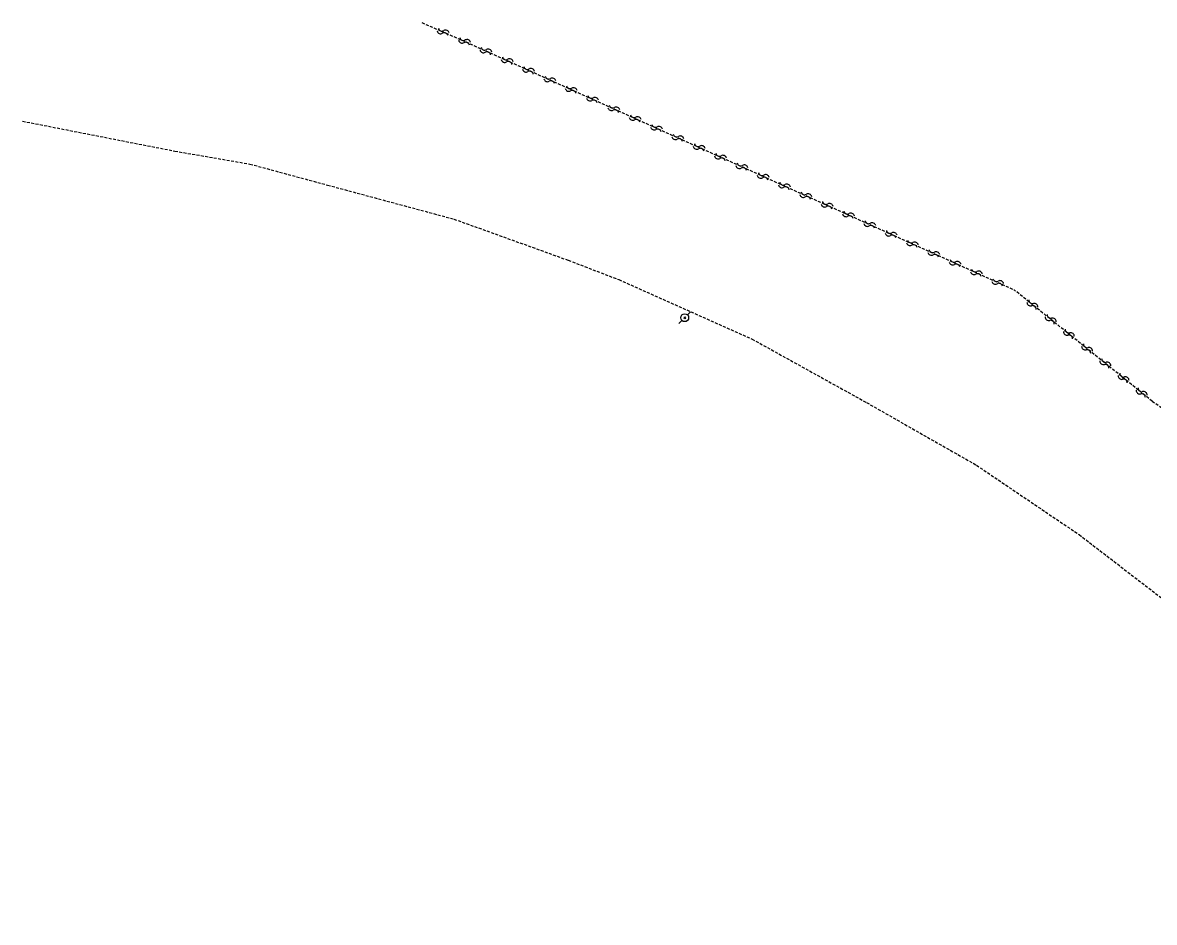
# Model space of a CAD drawing. Header units: millimetres. Extents: x 184000 to 185000, y 128098 to 129000.
# Drawn here: x 184058 to 184251.4, y 128708.4 to 128862.2 of the extents above; entities that cross this region are included whole.
import ezdxf

# ---------------------------------------------------------------- set-up
doc = ezdxf.new("R2010")
doc.units = ezdxf.units.MM
doc.linetypes.add('DASHED', pattern=[0.75, 0.5, -0.25])
doc.layers.get('0').update_dxf_attribs({"linetype": 'CONTINUOUS'})
for name, color, linetype in [('W0001', 6, 'DASHED'), ('W0473', 7, 'CONTINUOUS'), ('W0500', 5, 'DASHED')]:
    doc.layers.add(name, color=color, linetype=linetype)

# ---------------------------------------------------------------- blocks, each defined once
blk = doc.blocks.new('T473')
for p, q in [((-0.166667, 0.166667), (0.166667, -0.166667)), ((-0.166667, -0.166667), (0.166667, 0.166667)), ((0.500001, 0.500001), (1.000002, 1.000002)), ((-1.000002, -1.000002), (-0.500001, -0.500001))]:
    blk.add_line(p, q)
blk.add_ellipse((0, 0), major_axis=(0.471405, 0.471405), ratio=1, start_param=5.4977871438, end_param=11.780972451)
blk = doc.blocks.new('t500o')
at = {"color": 0, "linetype": 'Continuous'}
for centre, start, end in [((-0.5, 0.625), 216.8699, 323.1301), ((0.5, -0.125), 36.8699, 143.1301), ((0.5, -0.625), 36.8699, 143.1301), ((-0.5, 0.125), 216.8699, 323.1301)]:
    blk.add_arc(centre, 0.625, start, end, dxfattribs=at)

msp = doc.modelspace()

# ---------------------------------------------------------------- linework, layer by layer
at = {"layer": 'W0001'}
msp.add_lwpolyline([(184057.95, 128845.31), (184083.97, 128840.2), (184096.81, 128837.98), (184110.08, 128834.39), (184131.66, 128828.58), (184151.21, 128821.55), (184159.83, 128818.23), (184182.62, 128808.08), (184202.18, 128797.23), (184220.99, 128786.51), (184238.52, 128774.65), (184258.32, 128759.45), (184273.74, 128746.24), (184290.9, 128729.66), (184310.79, 128708.5), (184331.6, 128681.37), (184338.91, 128671)], dxfattribs=at)
at = {"layer": 'W0500'}
for points in [[(184126.16, 128862.16), (184133.04, 128859.17), (184227.44, 128816.47)], [(184251.02, 128797.45), (184227.44, 128816.47)], [(184251.02, 128797.45), (184262.29, 128789.95), (184273.19, 128781.92), (184283.68, 128773.36), (184293.74, 128764.29), (184301.26, 128756.82), (184308.4, 128748.99), (184315.16, 128740.82), (184321.5, 128732.32)]]:
    msp.add_lwpolyline(points, dxfattribs=at)

# ---------------------------------------------------------------- block references
at = {"layer": 'W0473'}
msp.add_blockref('T473', (184171.12, 128811.72), dxfattribs=at)
at = {"layer": 'W0500'}
for p, rotation in [((184129.83, 128860.56), 336.49833991879), ((184133.5, 128858.96), 335.6659758010225), ((184137.14, 128857.31), 335.6659758010225), ((184140.78, 128855.66), 335.6659758010225), ((184144.43, 128854.01), 335.6659758010225), ((184148.07, 128852.37), 335.6659758010225), ((184151.72, 128850.72), 335.6659758010225), ((184155.36, 128849.07), 335.6659758010225), ((184159.01, 128847.42), 335.6659758010225), ((184162.65, 128845.77), 335.6659758010225), ((184166.3, 128844.12), 335.6659758010225), ((184169.94, 128842.48), 335.6659758010225), ((184173.59, 128840.83), 335.6659758010225), ((184177.23, 128839.18), 335.6659758010225), ((184180.88, 128837.53), 335.6659758010225), ((184184.52, 128835.88), 335.6659758010225), ((184188.16, 128834.24), 335.6659758010225), ((184191.81, 128832.59), 335.6659758010225), ((184195.45, 128830.94), 335.6659758010225), ((184199.1, 128829.29), 335.6659758010225), ((184202.74, 128827.64), 335.6659758010225), ((184206.39, 128825.99), 335.6659758010225), ((184210.03, 128824.35), 335.6659758010225), ((184213.68, 128822.7), 335.6659758010225), ((184217.32, 128821.05), 335.6659758010225), ((184220.97, 128819.4), 335.6659758010225), ((184224.61, 128817.75), 335.6659758010225), ((184230.55, 128813.96), 141.0920918527102), ((184233.67, 128811.45), 141.0920918527102), ((184236.78, 128808.94), 141.0920918527102), ((184239.89, 128806.42), 141.0920918527102), ((184243, 128803.91), 141.0920918527102), ((184246.12, 128801.4), 141.0920918527102), ((184249.23, 128798.89), 141.0920918527102)]:
    msp.add_blockref('t500o', p, dxfattribs=dict(at, rotation=rotation))

doc.saveas('drawing.dxf')
